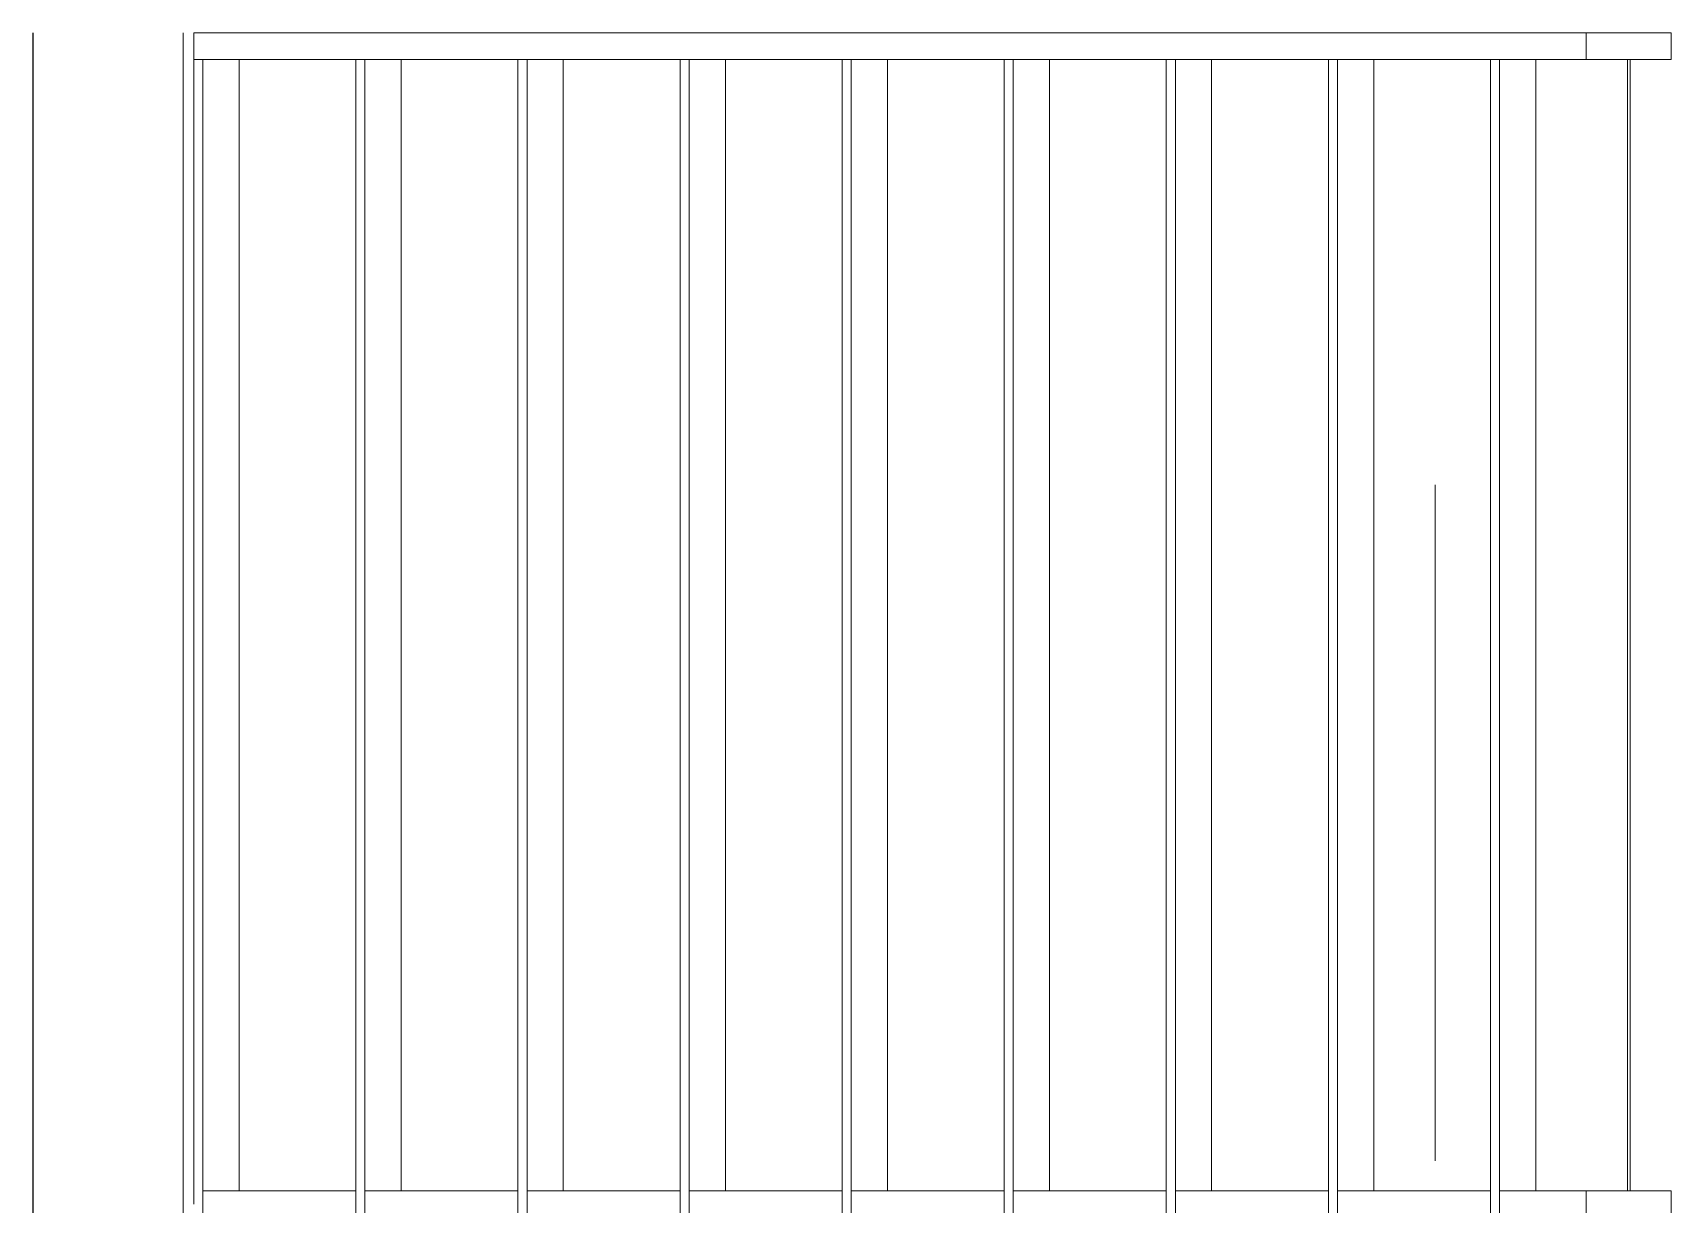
# Model space of a CAD drawing. Header units: millimetres. Extents: x 51154 to 151340, y -24069 to 30962.
# Drawn here: x 138898 to 141975, y 9200 to 11400 of the extents above; entities that cross this region are included whole.
import ezdxf

# ---------------------------------------------------------------- set-up
doc = ezdxf.new("R2010")
doc.units = ezdxf.units.MM
doc.linetypes.add('Осевые', pattern=[6350, 1270, -952.5, 3175, -952.5])
for name, color, linetype, lineweight in [('Импосты витража', 7, 'Continuous', 9), ('Импосты витража-1', 7, 'Continuous', 18), ('Стены', 7, 'Continuous', 9), ('Структура _1_', 7, 'Continuous', 18)]:
    doc.layers.add(name, color=color, linetype=linetype, lineweight=lineweight)
doc.layers.add('Оси-3', color=7, linetype='Осевые', lineweight=9, true_color=0xaaaaaa)

# ---------------------------------------------------------------- blocks, each defined once
blk = doc.blocks.new('Прямоугольный импост - Прямоугольный черный-8339236-Разрез 1-1')
at = {"layer": 'Импосты витража'}
for p, q in [((141815.2, 11400), (141643.8, 11400)), ((141643.8, 11350), (141815.2, 11350))]:
    blk.add_line(p, q, dxfattribs=at)
at = {"layer": 'Импосты витража-1'}
for p, q in [((141815.2, 11400), (141815.2, 11350)), ((141974.8, 11400), (141815.2, 11400)), ((141974.8, 11350), (141974.8, 11400)), ((141815.2, 11350), (141974.8, 11350))]:
    blk.add_line(p, q, dxfattribs=at)
blk = doc.blocks.new('Прямоугольный импост - Прямоугольный черный-8339247-Разрез 1-1')
at = {"layer": 'Импосты витража'}
for p, q in [((139199.9, 11350), (139217, 11350)), ((139199.9, 11350), (139199.9, 9200)), ((139217, 11350), (139357.9, 11350)), ((139217, 9200), (139217, 11350))]:
    blk.add_line(p, q, dxfattribs=at)
blk = doc.blocks.new('Прямоугольный импост - Прямоугольный черный-8339238-Разрез 1-1')
at = {"layer": 'Импосты витража'}
for p, q in [((139199.9, 11350), (139199.9, 11400)), ((139513.1, 11400), (139199.9, 11400)), ((139199.9, 11350), (139513.1, 11350))]:
    blk.add_line(p, q, dxfattribs=at)
blk = doc.blocks.new('Прямоугольный импост - Прямоугольный черный-8339239-Разрез 1-1')
at = {"layer": 'Импосты витража'}
for p, q in [((139817.5, 11400), (139513.1, 11400)), ((139513.1, 11350), (139817.5, 11350))]:
    blk.add_line(p, q, dxfattribs=at)
blk = doc.blocks.new('Прямоугольный импост - Прямоугольный черный-8339243-Разрез 1-1')
at = {"layer": 'Импосты витража'}
for p, q in [((139504.5, 11350), (139521.6, 11350)), ((139504.5, 11350), (139504.5, 9200)), ((139521.6, 11350), (139662.6, 11350)), ((139521.6, 9200), (139521.6, 11350))]:
    blk.add_line(p, q, dxfattribs=at)
blk = doc.blocks.new('Прямоугольный импост - Прямоугольный черный-8339189-Разрез 1-1')
at = {"layer": 'Импосты витража'}
for p, q in [((139217, 2975), (139217, 3025)), ((139504.5, 3025), (139217, 3025)), ((139504.5, 3025), (139504.5, 2975)), ((139217, 2975), (139504.5, 2975))]:
    blk.add_line(p, q, dxfattribs=at)
blk = doc.blocks.new('Прямоугольный импост - Прямоугольный черный-8339241-Разрез 1-1')
at = {"layer": 'Импосты витража'}
for p, q in [((139521.6, 2975), (139521.6, 3025)), ((139808.9, 3025), (139521.6, 3025)), ((139808.9, 3025), (139808.9, 2975)), ((139521.6, 2975), (139808.9, 2975))]:
    blk.add_line(p, q, dxfattribs=at)
blk = doc.blocks.new('Прямоугольный импост - Прямоугольный черный-8339245-Разрез 1-1')
at = {"layer": 'Импосты витража'}
for p, q in [((141652.4, 2975), (141652.4, 3025)), ((141815.2, 3025), (141652.4, 3025)), ((141652.4, 2975), (141815.2, 2975))]:
    blk.add_line(p, q, dxfattribs=at)
at = {"layer": 'Импосты витража-1'}
for p, q in [((141815.2, 3025), (141815.2, 2975)), ((141974.8, 3025), (141815.2, 3025)), ((141974.8, 2975), (141974.8, 3025)), ((141815.2, 2975), (141974.8, 2975))]:
    blk.add_line(p, q, dxfattribs=at)

msp = doc.modelspace()

# ---------------------------------------------------------------- linework, layer by layer
at = {"layer": 'Оси-3'}
msp.add_line((141531.6, -22468.7), (141531.6, 29000), dxfattribs=at)
at = {"layer": 'Стены'}
for p, q in [((138897.7, 6600), (138897.7, 11400)), ((138897.7, 11400), (138897.7, 6600)), ((138898.3, 11400), (138898.3, 6600)), ((139180.2, 6600), (139180.2, 11400)), ((139572.6, 11350), (139285.1, 11350)), ((139285.1, 11350), (139285.1, 9225)), ((139577.3, 11350), (139572.6, 11350)), ((139877, 11350), (139589.7, 11350)), ((139589.7, 11350), (139589.7, 9225)), ((139881.7, 11350), (139877, 11350)), ((140181.4, 11350), (139894.1, 11350)), ((139894.1, 11350), (139894.1, 9225)), ((140186.1, 11350), (140181.4, 11350)), ((140485.8, 11350), (140198.5, 11350)), ((140198.5, 11350), (140198.5, 9225)), ((140490.5, 11350), (140485.8, 11350)), ((140790.2, 11350), (140502.9, 11350)), ((140502.9, 11350), (140502.9, 9225)), ((140794.9, 11350), (140790.2, 11350)), ((141094.6, 11350), (140807.3, 11350)), ((140807.3, 11350), (140807.3, 9225)), ((141099.3, 11350), (141094.6, 11350)), ((141399, 11350), (141111.7, 11350)), ((141111.7, 11350), (141111.7, 9225)), ((141403.7, 11350), (141399, 11350)), ((141703.4, 11350), (141416.1, 11350)), ((141416.1, 11350), (141416.1, 9225)), ((141708.1, 11350), (141703.4, 11350)), ((141892.4, 11350), (141720.5, 11350)), ((141720.5, 11350), (141720.5, 9225)), ((139285.1, 9225), (139504.5, 9225)), ((139589.7, 9225), (139808.9, 9225)), ((139894.1, 9225), (140113.3, 9225)), ((140198.5, 9225), (140417.7, 9225)), ((140502.9, 9225), (140722.1, 9225)), ((140807.3, 9225), (141026.5, 9225)), ((141111.7, 9225), (141330.9, 9225)), ((141416.1, 9225), (141635.3, 9225)), ((141720.5, 9225), (141892.4, 9225))]:
    msp.add_line(p, q, dxfattribs=at)
at = {"layer": 'Структура _1_'}
for p, q in [((141892.4, 11350), (141892.4, 9225)), ((141897.7, 11350), (141892.4, 11350)), ((141897.7, 9225), (141897.7, 11350)), ((141892.4, 9225), (141897.7, 9225))]:
    msp.add_line(p, q, dxfattribs=at)

# ---------------------------------------------------------------- block references
at = {"layer": 'Импосты витража'}
for name, p in [('Прямоугольный импост - Прямоугольный черный-8339238-Разрез 1-1', (0, 0)), ('Прямоугольный импост - Прямоугольный черный-8339239-Разрез 1-1', (0, 0)), ('Прямоугольный импост - Прямоугольный черный-8339239-Разрез 1-1', (304.4, 0)), ('Прямоугольный импост - Прямоугольный черный-8339239-Разрез 1-1', (608.8, 0)), ('Прямоугольный импост - Прямоугольный черный-8339239-Разрез 1-1', (913.2, 0)), ('Прямоугольный импост - Прямоугольный черный-8339239-Разрез 1-1', (1217.6, 0)), ('Прямоугольный импост - Прямоугольный черный-8339239-Разрез 1-1', (1522, 0)), ('Прямоугольный импост - Прямоугольный черный-8339239-Разрез 1-1', (1826.4, 0)), ('Прямоугольный импост - Прямоугольный черный-8339236-Разрез 1-1', (0, 0)), ('Прямоугольный импост - Прямоугольный черный-8339247-Разрез 1-1', (0, 0)), ('Прямоугольный импост - Прямоугольный черный-8339243-Разрез 1-1', (0, 0)), ('Прямоугольный импост - Прямоугольный черный-8339243-Разрез 1-1', (304.4, 0)), ('Прямоугольный импост - Прямоугольный черный-8339243-Разрез 1-1', (608.8, 0)), ('Прямоугольный импост - Прямоугольный черный-8339243-Разрез 1-1', (913.2, 0)), ('Прямоугольный импост - Прямоугольный черный-8339243-Разрез 1-1', (1217.6, 0)), ('Прямоугольный импост - Прямоугольный черный-8339243-Разрез 1-1', (1522, 0)), ('Прямоугольный импост - Прямоугольный черный-8339243-Разрез 1-1', (1826.4, 0)), ('Прямоугольный импост - Прямоугольный черный-8339243-Разрез 1-1', (2130.8, 0)), ('Прямоугольный импост - Прямоугольный черный-8339189-Разрез 1-1', (0, 6200)), ('Прямоугольный импост - Прямоугольный черный-8339241-Разрез 1-1', (0, 6200)), ('Прямоугольный импост - Прямоугольный черный-8339241-Разрез 1-1', (304.4, 6200)), ('Прямоугольный импост - Прямоугольный черный-8339241-Разрез 1-1', (608.8, 6200)), ('Прямоугольный импост - Прямоугольный черный-8339241-Разрез 1-1', (913.2, 6200)), ('Прямоугольный импост - Прямоугольный черный-8339241-Разрез 1-1', (1217.6, 6200)), ('Прямоугольный импост - Прямоугольный черный-8339241-Разрез 1-1', (1522, 6200)), ('Прямоугольный импост - Прямоугольный черный-8339241-Разрез 1-1', (1826.4, 6200)), ('Прямоугольный импост - Прямоугольный черный-8339245-Разрез 1-1', (0, 6200))]:
    msp.add_blockref(name, p, dxfattribs=at)

doc.saveas('drawing.dxf')
